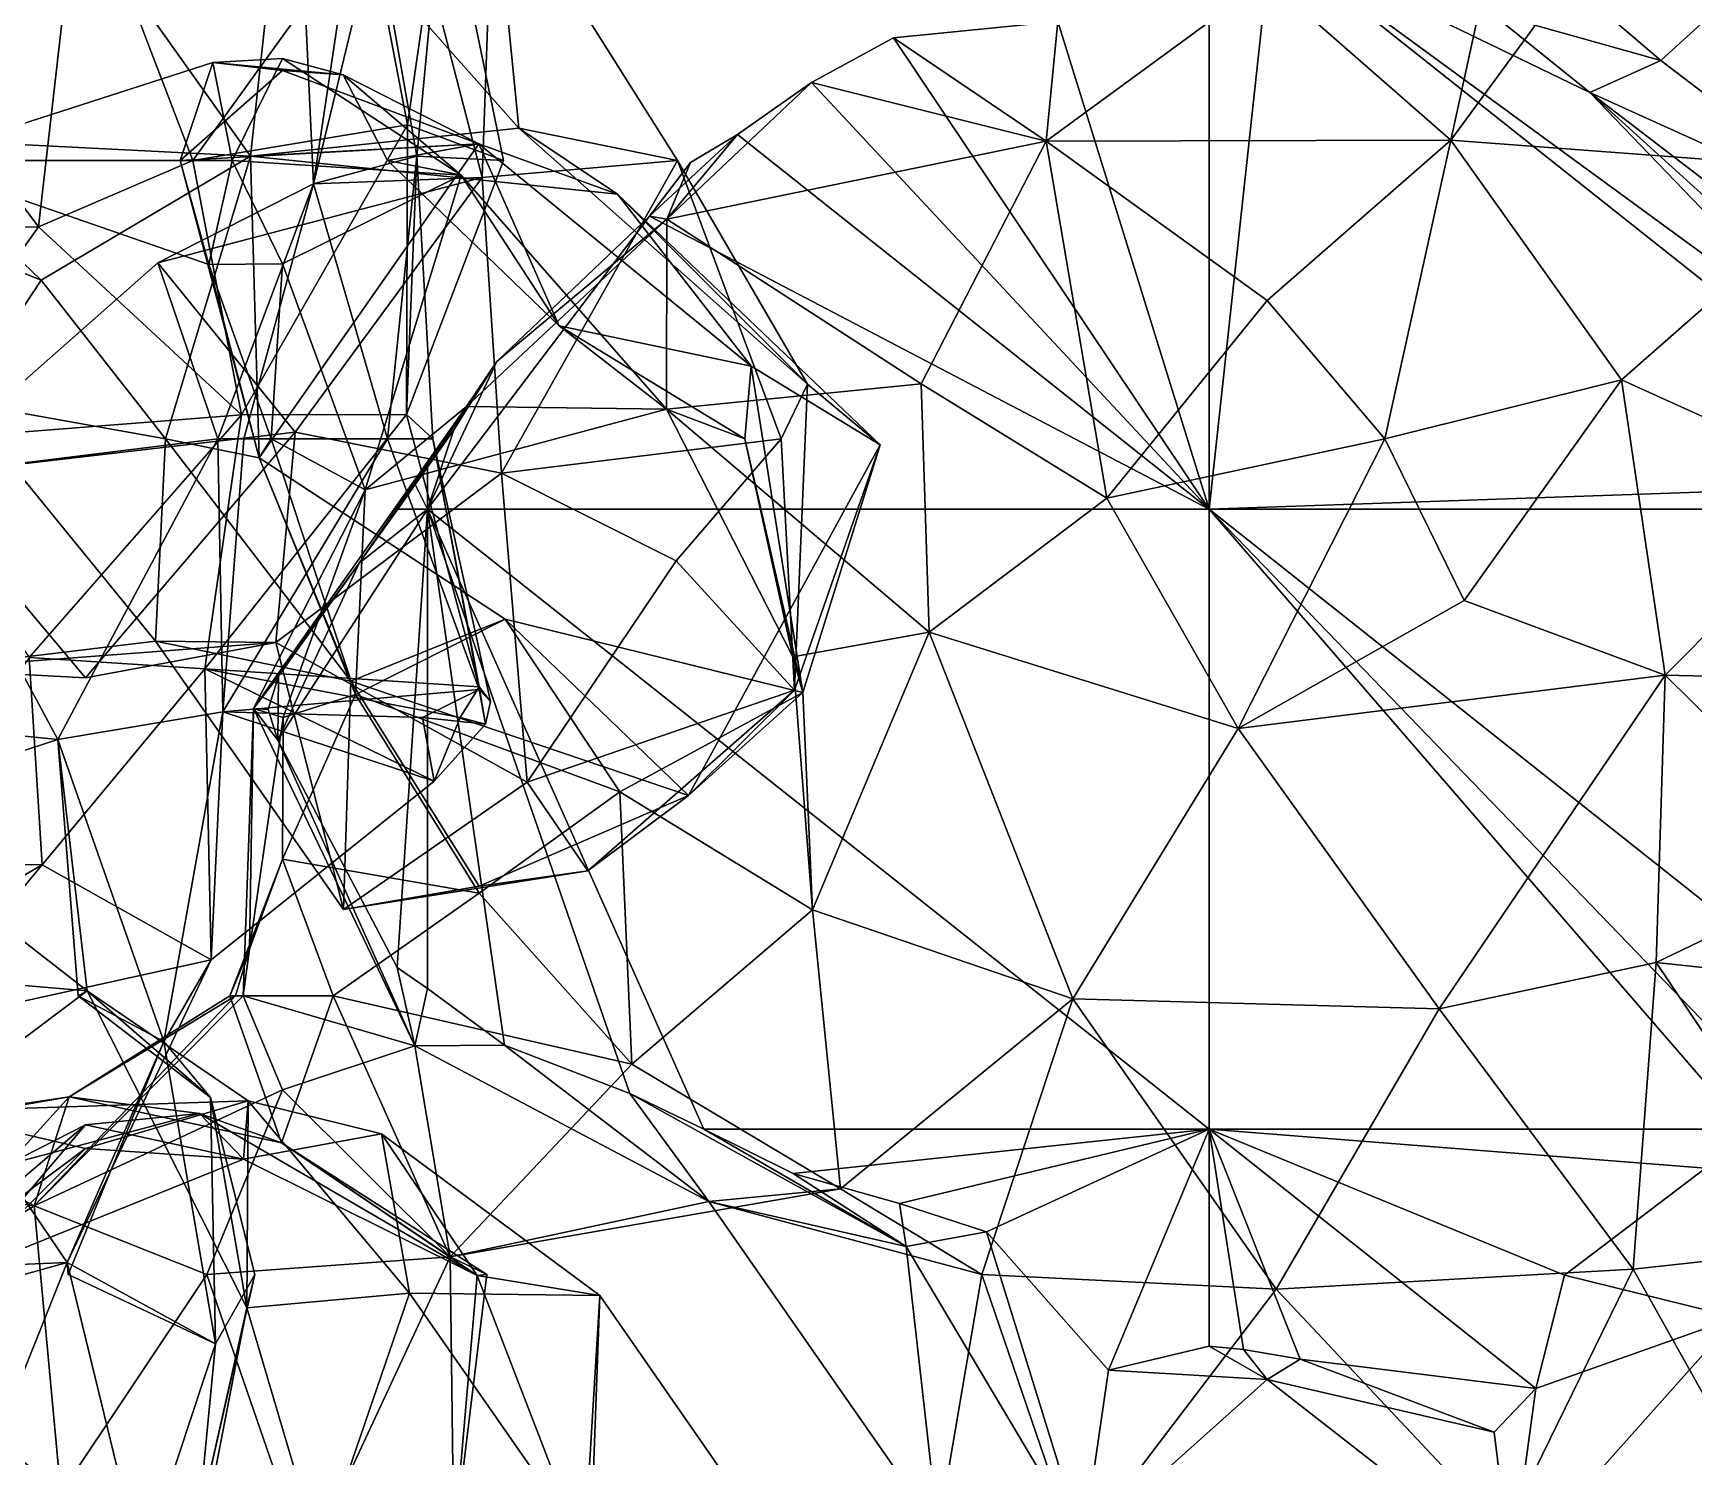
# Model space of a CAD drawing. Extents: x 290083 to 295691, y 4553739 to 4561622.
# Drawn here: x 291844.8 to 291951, y 4554209.1 to 4554300.2 of the extents above; entities that cross this region are included whole.
import ezdxf

# ---------------------------------------------------------------- set-up
doc = ezdxf.new("R2010")
doc.units = 0
doc.layers.add('Au_ppm_Pref_-_0_3', color=7, linetype='CONTINUOUS')

msp = doc.modelspace()

# ---------------------------------------------------------------- linework, layer by layer
at = {"layer": 'Au_ppm_Pref_-_0_3'}
for points in [[(291867.96, 4554312.29, 1858.04), (291861.81, 4554309.88, 1853.07), (291862.71, 4554290.57, 1853.19)], [(291861.81, 4554309.88, 1853.07), (291865.89, 4554311.83, 1847.95), (291862.71, 4554290.57, 1853.19)], [(291867.96, 4554312.29, 1858.04), (291862.71, 4554290.57, 1853.19), (291873.49, 4554290.97, 1858.62)], [(291865.89, 4554311.83, 1847.95), (291869.32, 4554292.33, 1846.88), (291862.71, 4554290.57, 1853.19)], [(291869.32, 4554292.33, 1846.88), (291865.89, 4554311.83, 1847.95), (291871.04, 4554310.6, 1841.24)], [(291873.49, 4554290.97, 1858.62), (291874.19, 4554310.76, 1864.78), (291867.96, 4554312.29, 1858.04)], [(291835.51, 4554300.64, 1832.17), (291845.11, 4554287.81, 1832.42), (291847.75, 4554310.93, 1830.12)], [(291845.11, 4554287.81, 1832.42), (291854.98, 4554292.07, 1832.01), (291847.75, 4554310.93, 1830.12)], [(291847.49, 4554308.06, 1876.17), (291860.71, 4554311.19, 1871.86), (291858.68, 4554292.34, 1877.88)], [(291847.75, 4554310.93, 1830.12), (291854.98, 4554292.07, 1832.01), (291866.17, 4554307.58, 1833.65)], [(291860.71, 4554311.19, 1871.86), (291875.85, 4554294.14, 1871.27), (291858.68, 4554292.34, 1877.88)], [(291860.71, 4554311.19, 1871.86), (291874.19, 4554310.76, 1864.78), (291875.85, 4554294.14, 1871.27)], [(291868.72, 4554294.35, 1835.67), (291871.04, 4554310.6, 1841.24), (291866.17, 4554307.58, 1833.65)], [(291868.72, 4554294.35, 1835.67), (291874.86, 4554292.07, 1841.19), (291871.04, 4554310.6, 1841.24)], [(291869.32, 4554292.33, 1846.88), (291871.04, 4554310.6, 1841.24), (291874.86, 4554292.07, 1841.19)], [(291873.49, 4554290.97, 1858.62), (291886, 4554292.07, 1864.93), (291874.19, 4554310.76, 1864.78)], [(291875.85, 4554294.14, 1871.27), (291874.19, 4554310.76, 1864.78), (291886, 4554292.07, 1864.93)], [(291961.62, 4554291.41, 1898.22), (291948.34, 4554310.92, 1900.37), (291935.46, 4554293.36, 1899.51)], [(291935.46, 4554293.36, 1899.51), (291948.34, 4554310.92, 1900.37), (291938.51, 4554307.35, 1906.31)], [(291962.36, 4554310.72, 1906.93), (291948.91, 4554298.47, 1908.66), (291938.51, 4554307.35, 1906.31)], [(291972.53, 4554308.27, 1900.98), (291948.34, 4554310.92, 1900.37), (291961.62, 4554291.41, 1898.22)], [(291948.91, 4554298.47, 1908.66), (291962.36, 4554310.72, 1906.93), (291962.22, 4554288.32, 1911.29)], [(291831.55, 4554309.38, 1882.12), (291847.49, 4554308.06, 1876.17), (291835.83, 4554293.48, 1876.41)], [(291847.49, 4554308.06, 1876.17), (291858.68, 4554292.34, 1877.88), (291835.83, 4554293.48, 1876.41)], [(291866.17, 4554307.58, 1833.65), (291854.98, 4554292.07, 1832.01), (291868.72, 4554294.35, 1835.67)], [(291923.71, 4554303.66, 1902.66), (291935.46, 4554293.36, 1899.51), (291938.51, 4554307.35, 1906.31)], [(291948.91, 4554298.47, 1908.66), (291938.02, 4554301.51, 1909.04), (291938.51, 4554307.35, 1906.31)], [(291923.97, 4554306.29, 1906.55), (291920, 4554269.76, 1907.3), (291920, 4554305.53, 1905.9)], [(291923.97, 4554306.29, 1906.55), (291967.92, 4554271.41, 1915.41), (291920, 4554269.76, 1907.3)], [(291938.02, 4554301.51, 1909.04), (291944.37, 4554296.42, 1910.32), (291923.97, 4554306.29, 1906.55)], [(291944.37, 4554296.42, 1910.32), (291960.71, 4554279.41, 1913.83), (291923.97, 4554306.29, 1906.55)], [(291960.71, 4554279.41, 1913.83), (291967.92, 4554271.41, 1915.41), (291923.97, 4554306.29, 1906.55)], [(291920, 4554305.53, 1905.9), (291920, 4554269.76, 1907.3), (291910.33, 4554300.96, 1904.71)], [(291909.57, 4554293.3, 1900.66), (291923.71, 4554303.66, 1902.66), (291910.33, 4554300.96, 1904.71)], [(291935.46, 4554293.36, 1899.51), (291923.71, 4554303.66, 1902.66), (291909.57, 4554293.3, 1900.66)], [(291910.33, 4554300.96, 1904.71), (291920, 4554269.76, 1907.3), (291899.81, 4554299.91, 1903.27)], [(291899.81, 4554299.91, 1903.27), (291909.57, 4554293.3, 1900.66), (291910.33, 4554300.96, 1904.71)], [(291948.91, 4554298.47, 1908.66), (291944.37, 4554296.42, 1910.32), (291938.02, 4554301.51, 1909.04)], [(291845.11, 4554287.81, 1832.42), (291835.51, 4554300.64, 1832.17), (291825.52, 4554287.62, 1832.54)], [(291899.81, 4554299.91, 1903.27), (291920, 4554269.76, 1907.3), (291894.56, 4554297.06, 1902.64)], [(291894.56, 4554297.06, 1902.64), (291909.57, 4554293.3, 1900.66), (291899.81, 4554299.91, 1903.27)], [(291836.79, 4554292.07, 1888.71), (291856.27, 4554298.34, 1888.71), (291857.5, 4554292.07, 1890.22)], [(291856.27, 4554298.34, 1888.71), (291836.79, 4554292.07, 1888.71), (291854.17, 4554292.07, 1885.62)], [(291856.27, 4554298.34, 1888.71), (291854.17, 4554292.07, 1885.62), (291860.71, 4554297.83, 1886.78)], [(291854.17, 4554292.07, 1885.62), (291873.28, 4554293.12, 1882.61), (291860.71, 4554297.83, 1886.78)], [(291856.27, 4554298.34, 1888.71), (291860.71, 4554298.58, 1890.88), (291857.5, 4554292.07, 1890.22)], [(291856.27, 4554298.34, 1888.71), (291864.59, 4554297.55, 1888.71), (291860.71, 4554298.58, 1890.88)], [(291864.59, 4554297.55, 1888.71), (291856.27, 4554298.34, 1888.71), (291860.71, 4554297.83, 1886.78)], [(291872.16, 4554291.12, 1893.79), (291857.5, 4554292.07, 1890.22), (291860.71, 4554298.58, 1890.88)], [(291872.16, 4554291.12, 1893.79), (291860.71, 4554298.58, 1890.88), (291864.59, 4554297.55, 1888.71)], [(291860.71, 4554297.83, 1886.78), (291873.28, 4554293.12, 1882.61), (291864.59, 4554297.55, 1888.71)], [(291948.91, 4554298.47, 1908.66), (291962.22, 4554288.32, 1911.29), (291944.37, 4554296.42, 1910.32)], [(291872.16, 4554291.12, 1893.79), (291864.59, 4554297.55, 1888.71), (291867.43, 4554292.07, 1888.71)], [(291864.59, 4554297.55, 1888.71), (291873.28, 4554293.12, 1882.61), (291867.43, 4554292.07, 1888.71)], [(291885.3, 4554288.31, 1900.34), (291894.56, 4554297.06, 1902.64), (291889.82, 4554293.72, 1902.1)], [(291894.56, 4554297.06, 1902.64), (291885.3, 4554288.31, 1900.34), (291909.57, 4554293.3, 1900.66)], [(291894.56, 4554297.06, 1902.64), (291920, 4554269.76, 1907.3), (291889.82, 4554293.72, 1902.1)], [(291944.37, 4554296.42, 1910.32), (291956.5, 4554285.41, 1912.84), (291960.71, 4554279.41, 1913.83)], [(291952.38, 4554290.26, 1911.93), (291956.5, 4554285.41, 1912.84), (291944.37, 4554296.42, 1910.32)], [(291952.38, 4554290.26, 1911.93), (291944.37, 4554296.42, 1910.32), (291962.22, 4554288.32, 1911.29)], [(291845.28, 4554284.41, 1872.11), (291823.7, 4554293.1, 1870.97), (291835.83, 4554293.48, 1876.41)], [(291858.68, 4554292.34, 1877.88), (291845.28, 4554284.41, 1872.11), (291835.83, 4554293.48, 1876.41)], [(291858.1, 4554275.79, 1835.66), (291868.72, 4554294.35, 1835.67), (291854.98, 4554292.07, 1832.01)], [(291858.1, 4554275.79, 1835.66), (291868.65, 4554275.81, 1842.07), (291868.72, 4554294.35, 1835.67)], [(291858.68, 4554292.34, 1877.88), (291875.85, 4554294.14, 1871.27), (291882.15, 4554289.9, 1876.29)], [(291868.72, 4554294.35, 1835.67), (291868.65, 4554275.81, 1842.07), (291874.86, 4554292.07, 1841.19)], [(291882.15, 4554289.9, 1876.29), (291875.85, 4554294.14, 1871.27), (291894.3, 4554277.75, 1870.89)], [(291875.85, 4554294.14, 1871.27), (291886, 4554292.07, 1864.93), (291894.3, 4554277.75, 1870.89)], [(291889.82, 4554293.72, 1902.1), (291884.2, 4554288.5, 1901.96), (291886.83, 4554291.94, 1901.94)], [(291920, 4554269.76, 1907.3), (291884.2, 4554288.5, 1901.96), (291889.82, 4554293.72, 1902.1)], [(291885.3, 4554288.31, 1900.34), (291889.82, 4554293.72, 1902.1), (291886.83, 4554291.94, 1901.94)], [(291823.7, 4554293.1, 1870.97), (291845.28, 4554284.41, 1872.11), (291840.11, 4554276.6, 1869.3)], [(291873.28, 4554293.12, 1882.61), (291854.17, 4554292.07, 1885.62), (291859.23, 4554273.03, 1882.81)], [(291873.28, 4554293.12, 1882.61), (291859.23, 4554273.03, 1882.81), (291858.68, 4554292.34, 1877.88)], [(291882.15, 4554289.9, 1876.29), (291873.28, 4554293.12, 1882.61), (291858.68, 4554292.34, 1877.88)], [(291873.28, 4554293.12, 1882.61), (291878.43, 4554281.48, 1888.71), (291867.43, 4554292.07, 1888.71)], [(291873.28, 4554293.12, 1882.61), (291890.71, 4554278.91, 1883.64), (291878.43, 4554281.48, 1888.71)], [(291890.71, 4554278.91, 1883.64), (291873.28, 4554293.12, 1882.61), (291882.15, 4554289.9, 1876.29)], [(291901.59, 4554277.77, 1897.96), (291909.57, 4554293.3, 1900.66), (291885.3, 4554288.31, 1900.34)], [(291913.46, 4554270.46, 1897.02), (291909.57, 4554293.3, 1900.66), (291901.59, 4554277.77, 1897.96)], [(291935.46, 4554293.36, 1899.51), (291909.57, 4554293.3, 1900.66), (291923.71, 4554283.1, 1897.63)], [(291913.46, 4554270.46, 1897.02), (291923.71, 4554283.1, 1897.63), (291909.57, 4554293.3, 1900.66)], [(291931.25, 4554274.25, 1897.03), (291935.46, 4554293.36, 1899.51), (291923.71, 4554283.1, 1897.63)], [(291946.38, 4554278.02, 1898.13), (291935.46, 4554293.36, 1899.51), (291931.25, 4554274.25, 1897.03)], [(291961.62, 4554291.41, 1898.22), (291935.46, 4554293.36, 1899.51), (291946.38, 4554278.02, 1898.13)], [(291856.01, 4554285.41, 1888.71), (291836.79, 4554292.07, 1888.71), (291857.5, 4554292.07, 1890.22)], [(291836.79, 4554292.07, 1888.71), (291856.01, 4554285.41, 1888.71), (291854.17, 4554292.07, 1885.62)], [(291858.1, 4554275.79, 1835.66), (291854.98, 4554292.07, 1832.01), (291845.11, 4554287.81, 1832.42)], [(291845.28, 4554284.41, 1872.11), (291858.68, 4554292.34, 1877.88), (291853.23, 4554274.25, 1875.7)], [(291859.23, 4554273.03, 1882.81), (291853.23, 4554274.25, 1875.7), (291858.68, 4554292.34, 1877.88)], [(291854.17, 4554292.07, 1885.62), (291856.01, 4554285.41, 1888.71), (291859.23, 4554273.03, 1882.81)], [(291860.71, 4554285.46, 1890.91), (291856.01, 4554285.41, 1888.71), (291857.5, 4554292.07, 1890.22)], [(291872.16, 4554291.12, 1893.79), (291860.71, 4554285.46, 1890.91), (291857.5, 4554292.07, 1890.22)], [(291867.43, 4554274.25, 1850.3), (291862.71, 4554290.57, 1853.19), (291869.32, 4554292.33, 1846.88)], [(291867.43, 4554274.25, 1850.3), (291869.32, 4554292.33, 1846.88), (291870.34, 4554274.25, 1847.13)], [(291872.16, 4554291.12, 1893.79), (291867.43, 4554292.07, 1888.71), (291878.43, 4554281.48, 1888.71)], [(291869.32, 4554292.33, 1846.88), (291868.65, 4554275.81, 1842.07), (291870.34, 4554274.25, 1847.13)], [(291869.32, 4554292.33, 1846.88), (291874.86, 4554292.07, 1841.19), (291868.65, 4554275.81, 1842.07)], [(291873.49, 4554290.97, 1858.62), (291874.73, 4554272.05, 1864.51), (291886, 4554292.07, 1864.93)], [(291892.62, 4554274.25, 1867.73), (291886, 4554292.07, 1864.93), (291874.73, 4554272.05, 1864.51)], [(291884.2, 4554288.5, 1901.96), (291885.3, 4554288.31, 1900.34), (291886.83, 4554291.94, 1901.94)], [(291892.62, 4554274.25, 1867.73), (291894.3, 4554277.75, 1870.89), (291886, 4554292.07, 1864.93)], [(291961.27, 4554271.28, 1897.33), (291961.62, 4554291.41, 1898.22), (291946.38, 4554278.02, 1898.13)], [(291873.49, 4554290.97, 1858.62), (291852.75, 4554285.51, 1859.01), (291861.54, 4554274.67, 1860.13)], [(291873.49, 4554290.97, 1858.62), (291862.71, 4554290.57, 1853.19), (291852.75, 4554285.51, 1859.01)], [(291862.71, 4554290.57, 1853.19), (291856.58, 4554274.25, 1857.06), (291852.75, 4554285.51, 1859.01)], [(291856.58, 4554274.25, 1857.06), (291862.71, 4554290.57, 1853.19), (291858.24, 4554274.25, 1853.07)], [(291862.71, 4554290.57, 1853.19), (291867.43, 4554274.25, 1850.3), (291858.24, 4554274.25, 1853.07)], [(291872.16, 4554291.12, 1893.79), (291866, 4554270.99, 1893.24), (291860.71, 4554285.46, 1890.91)], [(291874.73, 4554272.05, 1864.51), (291873.49, 4554290.97, 1858.62), (291861.54, 4554274.67, 1860.13)], [(291872.16, 4554291.12, 1893.79), (291885.28, 4554276.16, 1894.45), (291866, 4554270.99, 1893.24)], [(291872.16, 4554291.12, 1893.79), (291878.43, 4554281.48, 1888.71), (291885.28, 4554276.16, 1894.45)], [(291890.71, 4554278.91, 1883.64), (291882.15, 4554289.9, 1876.29), (291898.96, 4554273.88, 1876.78)], [(291882.15, 4554289.9, 1876.29), (291894.3, 4554277.75, 1870.89), (291898.96, 4554273.88, 1876.78)], [(291884.2, 4554288.5, 1901.96), (291870, 4554269.76, 1902.08), (291874.44, 4554279.21, 1901.74)], [(291920, 4554269.76, 1907.3), (291870, 4554269.76, 1902.08), (291884.2, 4554288.5, 1901.96)], [(291874.44, 4554279.21, 1901.74), (291872.49, 4554276.33, 1900.33), (291885.3, 4554288.31, 1900.34)], [(291872.49, 4554276.33, 1900.33), (291885.28, 4554276.16, 1894.45), (291885.3, 4554288.31, 1900.34)], [(291874.44, 4554279.21, 1901.74), (291885.3, 4554288.31, 1900.34), (291884.2, 4554288.5, 1901.96)], [(291885.3, 4554288.31, 1900.34), (291885.28, 4554276.16, 1894.45), (291901.59, 4554277.77, 1897.96)], [(291835.26, 4554274, 1832.83), (291845.11, 4554287.81, 1832.42), (291825.52, 4554287.62, 1832.54)], [(291845.11, 4554287.81, 1832.42), (291835.26, 4554274, 1832.83), (291858.1, 4554275.79, 1835.66)], [(291837.27, 4554271.87, 1859.52), (291861.54, 4554274.67, 1860.13), (291852.75, 4554285.51, 1859.01)], [(291837.27, 4554271.87, 1859.52), (291852.75, 4554285.51, 1859.01), (291856.58, 4554274.25, 1857.06)], [(291860.71, 4554285.46, 1890.91), (291859.99, 4554274.25, 1888.71), (291856.01, 4554285.41, 1888.71)], [(291859.99, 4554274.25, 1888.71), (291859.23, 4554273.03, 1882.81), (291856.01, 4554285.41, 1888.71)], [(291860.71, 4554285.46, 1890.91), (291866, 4554270.99, 1893.24), (291859.99, 4554274.25, 1888.71)], [(291840.11, 4554276.6, 1869.3), (291845.28, 4554284.41, 1872.11), (291853.23, 4554274.25, 1875.7)], [(291913.46, 4554270.46, 1897.02), (291931.25, 4554274.25, 1897.03), (291923.71, 4554283.1, 1897.63)], [(291890.29, 4554274.25, 1887.49), (291885.28, 4554276.16, 1894.45), (291878.43, 4554281.48, 1888.71)], [(291890.29, 4554274.25, 1887.49), (291878.43, 4554281.48, 1888.71), (291890.71, 4554278.91, 1883.64)], [(291874.44, 4554279.21, 1901.74), (291870, 4554269.76, 1902.08), (291871.68, 4554274.82, 1901.83)], [(291871.68, 4554274.82, 1901.83), (291872.49, 4554276.33, 1900.33), (291874.44, 4554279.21, 1901.74)], [(291890.29, 4554274.25, 1887.49), (291890.71, 4554278.91, 1883.64), (291894.01, 4554258.03, 1882.79)], [(291894.01, 4554258.03, 1882.79), (291890.71, 4554278.91, 1883.64), (291898.96, 4554273.88, 1876.78)], [(291902.1, 4554261.88, 1892.88), (291901.59, 4554277.77, 1897.96), (291885.28, 4554276.16, 1894.45)], [(291893.48, 4554258.18, 1871.66), (291894.3, 4554277.75, 1870.89), (291892.62, 4554274.25, 1867.73)], [(291894.3, 4554277.75, 1870.89), (291893.48, 4554258.18, 1871.66), (291898.96, 4554273.88, 1876.78)], [(291902.1, 4554261.88, 1892.88), (291913.46, 4554270.46, 1897.02), (291901.59, 4554277.77, 1897.96)], [(291946.38, 4554278.02, 1898.13), (291931.25, 4554274.25, 1897.03), (291936.31, 4554263.9, 1898.09)], [(291949.17, 4554259.13, 1897.39), (291946.38, 4554278.02, 1898.13), (291936.31, 4554263.9, 1898.09)], [(291961.27, 4554271.28, 1897.33), (291946.38, 4554278.02, 1898.13), (291949.17, 4554259.13, 1897.39)], [(291840.11, 4554276.6, 1869.3), (291852.6, 4554261.31, 1870.01), (291837.7, 4554259.52, 1864.95)], [(291853.23, 4554274.25, 1875.7), (291852.6, 4554261.31, 1870.01), (291840.11, 4554276.6, 1869.3)], [(291844.52, 4554260.26, 1836.53), (291858.1, 4554275.79, 1835.66), (291835.26, 4554274, 1832.83)], [(291844.52, 4554260.26, 1836.53), (291855.74, 4554259.53, 1842.62), (291858.1, 4554275.79, 1835.66)], [(291858.1, 4554275.79, 1835.66), (291855.74, 4554259.53, 1842.62), (291868.65, 4554275.81, 1842.07)], [(291855.74, 4554259.53, 1842.62), (291873.31, 4554258.38, 1846.48), (291868.65, 4554275.81, 1842.07)], [(291858.86, 4554257.01, 1900.94), (291872.49, 4554276.33, 1900.33), (291865.62, 4554266.29, 1901.87)], [(291858.86, 4554257.01, 1900.94), (291866, 4554270.99, 1893.24), (291872.49, 4554276.33, 1900.33)], [(291865.62, 4554266.29, 1901.87), (291872.49, 4554276.33, 1900.33), (291868.09, 4554269.76, 1901.83)], [(291885.28, 4554276.16, 1894.45), (291872.49, 4554276.33, 1900.33), (291866, 4554270.99, 1893.24)], [(291868.09, 4554269.76, 1901.83), (291872.49, 4554276.33, 1900.33), (291869.21, 4554271.34, 1901.82)], [(291873.31, 4554258.38, 1846.48), (291870.34, 4554274.25, 1847.13), (291868.65, 4554275.81, 1842.07)], [(291869.21, 4554271.34, 1901.82), (291872.49, 4554276.33, 1900.33), (291870, 4554272.45, 1901.85)], [(291870, 4554272.45, 1901.85), (291872.49, 4554276.33, 1900.33), (291871.68, 4554274.82, 1901.83)], [(291885.28, 4554276.16, 1894.45), (291893.37, 4554260.31, 1888.71), (291902.1, 4554261.88, 1892.88)], [(291885.28, 4554276.16, 1894.45), (291890.29, 4554274.25, 1887.49), (291893.37, 4554260.31, 1888.71)], [(291861.54, 4554274.67, 1860.13), (291837.27, 4554271.87, 1859.52), (291848.11, 4554258.97, 1859.86)], [(291861.54, 4554274.67, 1860.13), (291848.11, 4554258.97, 1859.86), (291860.3, 4554261.23, 1866.35)], [(291861.54, 4554274.67, 1860.13), (291860.3, 4554261.23, 1866.35), (291874.73, 4554272.05, 1864.51)], [(291871.68, 4554274.82, 1901.83), (291870, 4554269.76, 1902.08), (291870, 4554272.45, 1901.85)], [(291846.34, 4554255.01, 1857.41), (291837.27, 4554271.87, 1859.52), (291856.58, 4554274.25, 1857.06)], [(291856.58, 4554274.25, 1857.06), (291856.91, 4554256.78, 1852.6), (291846.34, 4554255.01, 1857.41)], [(291853.23, 4554274.25, 1875.7), (291865.09, 4554258.74, 1875.88), (291852.6, 4554261.31, 1870.01)], [(291853.23, 4554274.25, 1875.7), (291859.23, 4554273.03, 1882.81), (291865.09, 4554258.74, 1875.88)], [(291856.58, 4554274.25, 1857.06), (291858.24, 4554274.25, 1853.07), (291856.91, 4554256.78, 1852.6)], [(291858.24, 4554274.25, 1853.07), (291867.43, 4554274.25, 1850.3), (291856.91, 4554256.78, 1852.6)], [(291873.31, 4554258.22, 1847.73), (291856.91, 4554256.78, 1852.6), (291867.43, 4554274.25, 1850.3)], [(291865.39, 4554257.9, 1889.05), (291859.23, 4554273.03, 1882.81), (291859.99, 4554274.25, 1888.71)], [(291865.39, 4554257.9, 1889.05), (291859.99, 4554274.25, 1888.71), (291866, 4554270.99, 1893.24)], [(291873.31, 4554258.22, 1847.73), (291867.43, 4554274.25, 1850.3), (291870.34, 4554274.25, 1847.13)], [(291873.31, 4554258.22, 1847.73), (291870.34, 4554274.25, 1847.13), (291874.03, 4554257.44, 1847.13)], [(291873.31, 4554258.38, 1846.48), (291874.03, 4554257.44, 1847.13), (291870.34, 4554274.25, 1847.13)], [(291885.91, 4554266.45, 1868.29), (291892.62, 4554274.25, 1867.73), (291874.73, 4554272.05, 1864.51)], [(291893.48, 4554258.18, 1871.66), (291892.62, 4554274.25, 1867.73), (291885.91, 4554266.45, 1868.29)], [(291894.01, 4554258.03, 1882.79), (291898.96, 4554273.88, 1876.78), (291886.7, 4554251.43, 1877.31)], [(291893.48, 4554258.18, 1871.66), (291886.7, 4554251.43, 1877.31), (291898.96, 4554273.88, 1876.78)], [(291893.37, 4554260.31, 1888.71), (291890.29, 4554274.25, 1887.49), (291894.01, 4554258.03, 1882.79)], [(291913.46, 4554270.46, 1897.02), (291921.87, 4554255.72, 1896.33), (291931.25, 4554274.25, 1897.03)], [(291936.31, 4554263.9, 1898.09), (291931.25, 4554274.25, 1897.03), (291921.87, 4554255.72, 1896.33)], [(291865.39, 4554257.9, 1889.05), (291874.96, 4554262.71, 1883.15), (291859.23, 4554273.03, 1882.81)], [(291865.09, 4554258.74, 1875.88), (291859.23, 4554273.03, 1882.81), (291874.96, 4554262.71, 1883.15)], [(291870, 4554269.76, 1902.08), (291869.21, 4554271.34, 1901.82), (291870, 4554272.45, 1901.85)], [(291837.27, 4554271.87, 1859.52), (291846.34, 4554255.01, 1857.41), (291823.4, 4554257.33, 1859.54)], [(291848.11, 4554258.97, 1859.86), (291837.27, 4554271.87, 1859.52), (291837.7, 4554259.52, 1864.95)], [(291860.3, 4554261.23, 1866.35), (291876.37, 4554252.28, 1868.06), (291874.73, 4554272.05, 1864.51)], [(291868.09, 4554269.76, 1901.83), (291869.21, 4554271.34, 1901.82), (291870, 4554269.76, 1902.08)], [(291876.37, 4554252.28, 1868.06), (291885.91, 4554266.45, 1868.29), (291874.73, 4554272.05, 1864.51)], [(291920, 4554269.76, 1907.3), (291967.92, 4554271.41, 1915.41), (291968.41, 4554269.76, 1915.56)], [(291974.18, 4554258.53, 1897.17), (291961.27, 4554271.28, 1897.33), (291949.17, 4554259.13, 1897.39)], [(291866, 4554270.99, 1893.24), (291858.86, 4554257.01, 1900.94), (291860.77, 4554256.43, 1894.64)], [(291865.39, 4554257.9, 1889.05), (291866, 4554270.99, 1893.24), (291860.77, 4554256.43, 1894.64)], [(291913.46, 4554270.46, 1897.02), (291902.1, 4554261.88, 1892.88), (291921.87, 4554255.72, 1896.33)], [(291870, 4554269.76, 1902.08), (291868.05, 4554240.44, 1903.76), (291860.42, 4554254.97, 1902.07)], [(291865.62, 4554266.29, 1901.87), (291870, 4554269.76, 1902.08), (291860.42, 4554254.97, 1902.07)], [(291870, 4554269.76, 1902.08), (291865.62, 4554266.29, 1901.87), (291868.09, 4554269.76, 1901.83)], [(291870, 4554269.76, 1902.08), (291870, 4554239.08, 1904.04), (291868.05, 4554240.44, 1903.76)], [(291870, 4554239.08, 1904.04), (291870, 4554269.76, 1902.08), (291874.93, 4554235.46, 1904.67)], [(291874.93, 4554235.46, 1904.67), (291870, 4554269.76, 1902.08), (291882.95, 4554232.37, 1905.51)], [(291882.95, 4554232.37, 1905.51), (291870, 4554269.76, 1902.08), (291887.68, 4554230.08, 1906.03)], [(291887.68, 4554230.08, 1906.03), (291870, 4554269.76, 1902.08), (291920, 4554230.08, 1908.63)], [(291870, 4554269.76, 1902.08), (291920, 4554269.76, 1907.3), (291920, 4554230.08, 1908.63)], [(291920, 4554269.76, 1907.3), (291956.68, 4554231.73, 1911.61), (291954.32, 4554230.08, 1911.47)], [(291920, 4554269.76, 1907.3), (291964.08, 4554234.78, 1912.12), (291956.68, 4554231.73, 1911.61)], [(291920, 4554269.76, 1907.3), (291954.32, 4554230.08, 1911.47), (291920, 4554230.08, 1908.63)], [(291920, 4554269.76, 1907.3), (291968.41, 4554269.76, 1915.56), (291964.08, 4554234.78, 1912.12)], [(291860.47, 4554259.06, 1901.82), (291858.86, 4554257.01, 1900.94), (291865.62, 4554266.29, 1901.87)], [(291865.62, 4554266.29, 1901.87), (291860.42, 4554254.97, 1902.07), (291860.47, 4554259.06, 1901.82)], [(291885.91, 4554266.45, 1868.29), (291876.37, 4554252.28, 1868.06), (291893.48, 4554258.18, 1871.66)], [(291949.17, 4554259.13, 1897.39), (291936.31, 4554263.9, 1898.09), (291921.87, 4554255.72, 1896.33)], [(291874.96, 4554262.71, 1883.15), (291886.7, 4554251.43, 1877.31), (291865.09, 4554258.74, 1875.88)], [(291865.39, 4554257.9, 1889.05), (291882.3, 4554251.66, 1887.02), (291874.96, 4554262.71, 1883.15)], [(291874.96, 4554262.71, 1883.15), (291882.3, 4554251.66, 1887.02), (291894.01, 4554258.03, 1882.79)], [(291886.7, 4554251.43, 1877.31), (291874.96, 4554262.71, 1883.15), (291894.01, 4554258.03, 1882.79)], [(291894.63, 4554244.13, 1890.45), (291902.1, 4554261.88, 1892.88), (291893.37, 4554260.31, 1888.71)], [(291902.1, 4554261.88, 1892.88), (291894.63, 4554244.13, 1890.45), (291911.28, 4554238.43, 1894.61)], [(291921.87, 4554255.72, 1896.33), (291902.1, 4554261.88, 1892.88), (291911.28, 4554238.43, 1894.61)], [(291852.6, 4554261.31, 1870.01), (291860.3, 4554261.23, 1866.35), (291837.7, 4554259.52, 1864.95)], [(291837.7, 4554259.52, 1864.95), (291860.3, 4554261.23, 1866.35), (291848.11, 4554258.97, 1859.86)], [(291865.09, 4554258.74, 1875.88), (291864.63, 4554244.15, 1870.89), (291852.6, 4554261.31, 1870.01)], [(291852.6, 4554261.31, 1870.01), (291864.63, 4554244.15, 1870.89), (291860.3, 4554261.23, 1866.35)], [(291864.63, 4554244.15, 1870.89), (291876.37, 4554252.28, 1868.06), (291860.3, 4554261.23, 1866.35)], [(291844.52, 4554260.26, 1836.53), (291835.51, 4554247.02, 1838.06), (291845.34, 4554246.99, 1842.67)], [(291844.52, 4554260.26, 1836.53), (291845.34, 4554246.99, 1842.67), (291855.74, 4554259.53, 1842.62)], [(291856.16, 4554240.93, 1848.5), (291855.74, 4554259.53, 1842.62), (291845.34, 4554246.99, 1842.67)], [(291870.43, 4554252.36, 1847.13), (291872.08, 4554256.43, 1846.55), (291855.74, 4554259.53, 1842.62)], [(291870.43, 4554252.36, 1847.13), (291855.74, 4554259.53, 1842.62), (291856.16, 4554240.93, 1848.5)], [(291855.74, 4554259.53, 1842.62), (291872.08, 4554256.43, 1846.55), (291873.31, 4554258.38, 1846.48)], [(291893.37, 4554260.31, 1888.71), (291894.01, 4554258.03, 1882.79), (291894.63, 4554244.13, 1890.45)], [(291858.86, 4554257.01, 1900.94), (291860.47, 4554259.06, 1901.82), (291859.8, 4554256.93, 1901.88)], [(291859.8, 4554256.93, 1901.88), (291860.47, 4554259.06, 1901.82), (291860.42, 4554254.97, 1902.07)], [(291865.09, 4554258.74, 1875.88), (291873.31, 4554245.64, 1874.48), (291864.63, 4554244.15, 1870.89)], [(291865.09, 4554258.74, 1875.88), (291886.7, 4554251.43, 1877.31), (291873.31, 4554245.64, 1874.48)], [(291949.17, 4554259.13, 1897.39), (291921.87, 4554255.72, 1896.33), (291934.72, 4554237.78, 1897.02)], [(291949.17, 4554259.13, 1897.39), (291934.72, 4554237.78, 1897.02), (291948.61, 4554240.76, 1898.18)], [(291961.5, 4554246.96, 1897.43), (291949.17, 4554259.13, 1897.39), (291948.61, 4554240.76, 1898.18)], [(291974.18, 4554258.53, 1897.17), (291949.17, 4554259.13, 1897.39), (291961.5, 4554246.96, 1897.43)], [(291873.31, 4554258.22, 1847.73), (291869.67, 4554256.43, 1848.84), (291856.91, 4554256.78, 1852.6)], [(291860.71, 4554247.37, 1891.73), (291873.31, 4554245.19, 1890.9), (291865.39, 4554257.9, 1889.05)], [(291860.71, 4554247.37, 1891.73), (291865.39, 4554257.9, 1889.05), (291860.77, 4554256.43, 1894.64)], [(291865.39, 4554257.9, 1889.05), (291873.31, 4554245.19, 1890.9), (291882.3, 4554251.66, 1887.02)], [(291873.31, 4554258.22, 1847.73), (291873.71, 4554256, 1847.17), (291869.67, 4554256.43, 1848.84)], [(291873.71, 4554256, 1847.17), (291873.31, 4554258.38, 1846.48), (291872.08, 4554256.43, 1846.55)], [(291873.71, 4554256, 1847.17), (291874.03, 4554257.44, 1847.13), (291873.31, 4554258.38, 1846.48)], [(291873.31, 4554258.22, 1847.73), (291874.03, 4554257.44, 1847.13), (291873.71, 4554256, 1847.17)], [(291880.26, 4554246.61, 1870.89), (291893.48, 4554258.18, 1871.66), (291876.37, 4554252.28, 1868.06)], [(291880.26, 4554246.61, 1870.89), (291886.7, 4554251.43, 1877.31), (291893.48, 4554258.18, 1871.66)], [(291894.63, 4554244.13, 1890.45), (291894.01, 4554258.03, 1882.79), (291882.3, 4554251.66, 1887.02)], [(291833.11, 4554250.7, 1864.17), (291823.4, 4554257.33, 1859.54), (291846.34, 4554255.01, 1857.41)], [(291846.34, 4554255.01, 1857.41), (291856.91, 4554256.78, 1852.6), (291853.13, 4554235.7, 1853.6)], [(291853.13, 4554235.7, 1853.6), (291856.91, 4554256.78, 1852.6), (291856.16, 4554240.93, 1848.5)], [(291870.43, 4554252.36, 1847.13), (291856.16, 4554240.93, 1848.5), (291856.91, 4554256.78, 1852.6)], [(291870.43, 4554252.36, 1847.13), (291856.91, 4554256.78, 1852.6), (291869.67, 4554256.43, 1848.84)], [(291858.6, 4554241.6, 1894.64), (291858.86, 4554257.01, 1900.94), (291858.2, 4554238.61, 1895.83)], [(291858.86, 4554257.01, 1900.94), (291869.18, 4554235.42, 1901.62), (291858.2, 4554238.61, 1895.83)], [(291858.86, 4554257.01, 1900.94), (291858.6, 4554241.6, 1894.64), (291860.77, 4554256.43, 1894.64)], [(291860.71, 4554247.37, 1891.73), (291860.77, 4554256.43, 1894.64), (291858.6, 4554241.6, 1894.64)], [(291860.42, 4554254.97, 1902.07), (291858.86, 4554257.01, 1900.94), (291859.8, 4554256.93, 1901.88)], [(291858.86, 4554257.01, 1900.94), (291860.42, 4554254.97, 1902.07), (291869.18, 4554235.42, 1901.62)], [(291870.43, 4554252.36, 1847.13), (291869.67, 4554256.43, 1848.84), (291873.71, 4554256, 1847.17)], [(291870.43, 4554252.36, 1847.13), (291873.71, 4554256, 1847.17), (291872.08, 4554256.43, 1846.55)], [(291921.87, 4554255.72, 1896.33), (291911.28, 4554238.43, 1894.61), (291934.72, 4554237.78, 1897.02)], [(291833.11, 4554250.7, 1864.17), (291846.34, 4554255.01, 1857.41), (291848.22, 4554238.94, 1864.91)], [(291846.34, 4554255.01, 1857.41), (291847.64, 4554238.61, 1859.01), (291848.22, 4554238.94, 1864.91)], [(291846.34, 4554255.01, 1857.41), (291853.13, 4554235.7, 1853.6), (291847.64, 4554238.61, 1859.01)], [(291860.42, 4554254.97, 1902.07), (291868.05, 4554240.44, 1903.76), (291869.18, 4554235.42, 1901.62)], [(291864.63, 4554244.15, 1870.89), (291880.26, 4554246.61, 1870.89), (291876.37, 4554252.28, 1868.06)], [(291873.31, 4554245.19, 1890.9), (291883.07, 4554234.25, 1891.85), (291882.3, 4554251.66, 1887.02)], [(291873.31, 4554245.64, 1874.48), (291886.7, 4554251.43, 1877.31), (291880.26, 4554246.61, 1870.89)], [(291894.63, 4554244.13, 1890.45), (291882.3, 4554251.66, 1887.02), (291883.07, 4554234.25, 1891.85)], [(291833.11, 4554250.7, 1864.17), (291848.22, 4554238.94, 1864.91), (291824.8, 4554240.91, 1866.6)], [(291845.34, 4554246.99, 1842.67), (291835.51, 4554247.02, 1838.06), (291826.52, 4554236.07, 1840.37)], [(291845.34, 4554246.99, 1842.67), (291826.52, 4554236.07, 1840.37), (291836.68, 4554236.64, 1846.77)], [(291856.16, 4554240.93, 1848.5), (291845.34, 4554246.99, 1842.67), (291836.68, 4554236.64, 1846.77)], [(291860.71, 4554247.37, 1891.73), (291858.6, 4554241.6, 1894.64), (291857.35, 4554238.61, 1893.06)], [(291860.71, 4554247.37, 1891.73), (291857.35, 4554238.61, 1893.06), (291863.96, 4554238.61, 1893.11)], [(291860.71, 4554247.37, 1891.73), (291863.96, 4554238.61, 1893.11), (291873.31, 4554245.19, 1890.9)], [(291961.5, 4554246.96, 1897.43), (291948.61, 4554240.76, 1898.18), (291974.71, 4554237.95, 1900.39)], [(291873.31, 4554245.64, 1874.48), (291880.26, 4554246.61, 1870.89), (291864.63, 4554244.15, 1870.89)], [(291873.31, 4554245.19, 1890.9), (291863.96, 4554238.61, 1893.11), (291883.07, 4554234.25, 1891.85)], [(291894.63, 4554244.13, 1890.45), (291883.07, 4554234.25, 1891.85), (291896.41, 4554226.28, 1895.48)], [(291894.63, 4554244.13, 1890.45), (291896.41, 4554226.28, 1895.48), (291911.28, 4554238.43, 1894.61)], [(291858.6, 4554241.6, 1894.64), (291857.72, 4554238.61, 1894.64), (291857.35, 4554238.61, 1893.06)], [(291858.6, 4554241.6, 1894.64), (291858.2, 4554238.61, 1895.83), (291857.72, 4554238.61, 1894.64)], [(291837.93, 4554231.22, 1869.56), (291824.8, 4554240.91, 1866.6), (291848.22, 4554238.94, 1864.91)], [(291846.94, 4554221.55, 1847.55), (291856.16, 4554240.93, 1848.5), (291836.68, 4554236.64, 1846.77)], [(291853.13, 4554235.7, 1853.6), (291856.16, 4554240.93, 1848.5), (291846.94, 4554221.55, 1847.55)], [(291869.18, 4554235.42, 1901.62), (291868.05, 4554240.44, 1903.76), (291870, 4554239.08, 1904.04)], [(291947.13, 4554221.14, 1897.28), (291948.61, 4554240.76, 1898.18), (291934.72, 4554237.78, 1897.02)], [(291948.61, 4554240.76, 1898.18), (291947.13, 4554221.14, 1897.28), (291960.81, 4554222.63, 1900.95)], [(291974.71, 4554237.95, 1900.39), (291948.61, 4554240.76, 1898.18), (291960.81, 4554222.63, 1900.95)], [(291858.52, 4554231.9, 1872.09), (291837.93, 4554231.22, 1869.56), (291848.22, 4554238.94, 1864.91)], [(291844.83, 4554225.18, 1896.47), (291858.2, 4554238.61, 1895.83), (291860.71, 4554232.6, 1896.65)], [(291858.2, 4554238.61, 1895.83), (291844.83, 4554225.18, 1896.47), (291857.72, 4554238.61, 1894.64)], [(291847.06, 4554232.15, 1888.89), (291857.72, 4554238.61, 1894.64), (291844.83, 4554225.18, 1896.47)], [(291847.06, 4554232.15, 1888.89), (291860.66, 4554229.21, 1887.83), (291857.35, 4554238.61, 1893.06)], [(291847.06, 4554232.15, 1888.89), (291857.35, 4554238.61, 1893.06), (291857.72, 4554238.61, 1894.64)], [(291856.12, 4554232.12, 1859.01), (291848.22, 4554238.94, 1864.91), (291847.64, 4554238.61, 1859.01)], [(291856.12, 4554232.12, 1859.01), (291847.64, 4554238.61, 1859.01), (291853.13, 4554235.7, 1853.6)], [(291858.44, 4554218.66, 1865.4), (291858.52, 4554231.9, 1872.09), (291848.22, 4554238.94, 1864.91)], [(291856.12, 4554232.12, 1859.01), (291858.44, 4554218.66, 1865.4), (291848.22, 4554238.94, 1864.91)], [(291863.96, 4554238.61, 1893.11), (291857.35, 4554238.61, 1893.06), (291860.66, 4554229.21, 1887.83)], [(291860.71, 4554232.6, 1896.65), (291858.2, 4554238.61, 1895.83), (291869.18, 4554235.42, 1901.62)], [(291863.96, 4554238.61, 1893.11), (291860.66, 4554229.21, 1887.83), (291871.44, 4554221.92, 1894.75)], [(291871.44, 4554221.92, 1894.75), (291883.07, 4554234.25, 1891.85), (291863.96, 4554238.61, 1893.11)], [(291869.18, 4554235.42, 1901.62), (291870, 4554239.08, 1904.04), (291874.93, 4554235.46, 1904.67)], [(291911.28, 4554238.43, 1894.61), (291896.41, 4554226.28, 1895.48), (291905.46, 4554220.79, 1897.92)], [(291924.29, 4554219.86, 1895.58), (291911.28, 4554238.43, 1894.61), (291905.46, 4554220.79, 1897.92)], [(291924.29, 4554219.86, 1895.58), (291934.72, 4554237.78, 1897.02), (291911.28, 4554238.43, 1894.61)], [(291924.29, 4554219.86, 1895.58), (291947.13, 4554221.14, 1897.28), (291934.72, 4554237.78, 1897.02)], [(291836.68, 4554236.64, 1846.77), (291828.58, 4554220.79, 1849.8), (291846.94, 4554221.55, 1847.55)], [(291847, 4554220.79, 1853.07), (291853.13, 4554235.7, 1853.6), (291846.94, 4554221.55, 1847.55)], [(291847, 4554220.79, 1853.07), (291856.44, 4554216.36, 1853.6), (291853.13, 4554235.7, 1853.6)], [(291856.44, 4554216.36, 1853.6), (291856.12, 4554232.12, 1859.01), (291853.13, 4554235.7, 1853.6)], [(291860.71, 4554232.6, 1896.65), (291869.18, 4554235.42, 1901.62), (291871.44, 4554221.92, 1894.75)], [(291888, 4554225.46, 1900.68), (291869.18, 4554235.42, 1901.62), (291874.93, 4554235.46, 1904.67)], [(291869.18, 4554235.42, 1901.62), (291888, 4554225.46, 1900.68), (291871.44, 4554221.92, 1894.75)], [(291888, 4554225.46, 1900.68), (291874.93, 4554235.46, 1904.67), (291882.95, 4554232.37, 1905.51)], [(291871.44, 4554221.92, 1894.75), (291896.41, 4554226.28, 1895.48), (291883.07, 4554234.25, 1891.85)], [(291847.06, 4554232.15, 1888.89), (291835.51, 4554230.15, 1891.82), (291829.35, 4554229.51, 1888.71)], [(291847.06, 4554232.15, 1888.89), (291829.35, 4554229.51, 1888.71), (291835.51, 4554230.35, 1885.52)], [(291847.06, 4554232.15, 1888.89), (291844.83, 4554225.18, 1896.47), (291835.51, 4554230.15, 1891.82)], [(291835.51, 4554230.35, 1885.52), (291843.14, 4554227.82, 1882.77), (291847.06, 4554232.15, 1888.89)], [(291837.93, 4554231.22, 1869.56), (291858.52, 4554231.9, 1872.09), (291848.11, 4554228.86, 1873.57)], [(291843.14, 4554227.82, 1882.77), (291855.4, 4554231.09, 1882.77), (291847.06, 4554232.15, 1888.89)], [(291844.83, 4554225.18, 1896.47), (291860.71, 4554232.6, 1896.65), (291855.88, 4554220.79, 1898.31)], [(291847.06, 4554232.15, 1888.89), (291855.4, 4554231.09, 1882.77), (291860.66, 4554229.21, 1887.83)], [(291858.23, 4554228.16, 1878.11), (291848.11, 4554228.86, 1873.57), (291858.52, 4554231.9, 1872.09)], [(291871.44, 4554221.92, 1894.75), (291855.88, 4554220.79, 1898.31), (291860.71, 4554232.6, 1896.65)], [(291856.44, 4554216.36, 1853.6), (291858.95, 4554220.79, 1859.01), (291856.12, 4554232.12, 1859.01)], [(291856.12, 4554232.12, 1859.01), (291858.95, 4554220.79, 1859.01), (291858.44, 4554218.66, 1865.4)], [(291867.06, 4554229.78, 1876.83), (291858.23, 4554228.16, 1878.11), (291858.52, 4554231.9, 1872.09)], [(291868.84, 4554219.6, 1872.06), (291858.52, 4554231.9, 1872.09), (291858.44, 4554218.66, 1865.4)], [(291867.06, 4554229.78, 1876.83), (291858.52, 4554231.9, 1872.09), (291868.84, 4554219.6, 1872.06)], [(291887.68, 4554230.08, 1906.03), (291900.61, 4554222.58, 1905.97), (291882.95, 4554232.37, 1905.51)], [(291888, 4554225.46, 1900.68), (291882.95, 4554232.37, 1905.51), (291900.61, 4554222.58, 1905.97)], [(291837.33, 4554220.79, 1875.97), (291837.93, 4554231.22, 1869.56), (291848.11, 4554228.86, 1873.57)], [(291855.4, 4554231.09, 1882.77), (291843.14, 4554227.82, 1882.77), (291848.11, 4554230.36, 1879.58)], [(291848.11, 4554230.36, 1879.58), (291858.23, 4554228.16, 1878.11), (291855.4, 4554231.09, 1882.77)], [(291855.4, 4554231.09, 1882.77), (291858.23, 4554228.16, 1878.11), (291873.17, 4554220.73, 1882.76)], [(291860.66, 4554229.21, 1887.83), (291855.4, 4554231.09, 1882.77), (291873.17, 4554220.73, 1882.76)], [(291844.83, 4554225.18, 1896.47), (291822.98, 4554228.49, 1894.57), (291835.51, 4554230.15, 1891.82)], [(291839.96, 4554220.79, 1876.83), (291848.11, 4554230.36, 1879.58), (291836.86, 4554220.79, 1877.46)], [(291836.86, 4554220.79, 1877.46), (291848.11, 4554230.36, 1879.58), (291843.14, 4554227.82, 1882.77)], [(291839.96, 4554220.79, 1876.83), (291858.23, 4554228.16, 1878.11), (291848.11, 4554230.36, 1879.58)], [(291867.06, 4554229.78, 1876.83), (291873.17, 4554220.73, 1882.76), (291858.23, 4554228.16, 1878.11)], [(291867.06, 4554229.78, 1876.83), (291881.02, 4554219.45, 1876.83), (291873.17, 4554220.73, 1882.76)], [(291881.02, 4554219.45, 1876.83), (291867.06, 4554229.78, 1876.83), (291868.84, 4554219.6, 1872.06)], [(291887.68, 4554230.08, 1906.03), (291920, 4554230.08, 1908.63), (291893.39, 4554227.26, 1906.6)], [(291893.39, 4554227.26, 1906.6), (291900.61, 4554222.58, 1905.97), (291887.68, 4554230.08, 1906.03)], [(291893.39, 4554227.26, 1906.6), (291920, 4554230.08, 1908.63), (291900.2, 4554225.34, 1907.22)], [(291900.2, 4554225.34, 1907.22), (291920, 4554230.08, 1908.63), (291905.75, 4554223.51, 1907.73)], [(291905.75, 4554223.51, 1907.73), (291920, 4554230.08, 1908.63), (291913.57, 4554214.66, 1908.69)], [(291913.57, 4554214.66, 1908.69), (291920, 4554230.08, 1908.63), (291920, 4554216.21, 1909.15)], [(291922.21, 4554216, 1909.15), (291920, 4554216.21, 1909.15), (291920, 4554230.08, 1908.63)], [(291925.82, 4554215.38, 1909.16), (291922.21, 4554216, 1909.15), (291920, 4554230.08, 1908.63)], [(291940.9, 4554213.49, 1909.18), (291925.82, 4554215.38, 1909.16), (291920, 4554230.08, 1908.63)], [(291942.74, 4554220.74, 1909.85), (291940.9, 4554213.49, 1909.18), (291920, 4554230.08, 1908.63)], [(291954.32, 4554230.08, 1911.47), (291951.76, 4554227.6, 1911.08), (291920, 4554230.08, 1908.63)], [(291920, 4554230.08, 1908.63), (291951.76, 4554227.6, 1911.08), (291942.74, 4554220.74, 1909.85)], [(291839.96, 4554220.79, 1876.83), (291837.33, 4554220.79, 1875.97), (291848.11, 4554228.86, 1873.57)], [(291839.96, 4554220.79, 1876.83), (291848.11, 4554228.86, 1873.57), (291858.23, 4554228.16, 1878.11)], [(291860.66, 4554229.21, 1887.83), (291873.8, 4554220.79, 1888.71), (291871.44, 4554221.92, 1894.75)], [(291860.66, 4554229.21, 1887.83), (291873.17, 4554220.73, 1882.76), (291873.8, 4554220.79, 1888.71)], [(291822.98, 4554228.49, 1894.57), (291844.83, 4554225.18, 1896.47), (291833.36, 4554217.9, 1898.6)], [(291951.76, 4554227.6, 1911.08), (291953.72, 4554218.03, 1907.39), (291942.74, 4554220.74, 1909.85)], [(291900.2, 4554225.34, 1907.22), (291900.61, 4554222.58, 1905.97), (291893.39, 4554227.26, 1906.6)], [(291896.41, 4554226.28, 1895.48), (291871.44, 4554221.92, 1894.75), (291888, 4554225.46, 1900.68)], [(291905.46, 4554220.79, 1897.92), (291896.41, 4554226.28, 1895.48), (291888, 4554225.46, 1900.68)], [(291833.36, 4554217.9, 1898.6), (291844.83, 4554225.18, 1896.47), (291846.53, 4554206.79, 1898.57)], [(291846.53, 4554206.79, 1898.57), (291844.83, 4554225.18, 1896.47), (291855.88, 4554220.79, 1898.31)], [(291905.46, 4554220.79, 1897.92), (291888, 4554225.46, 1900.68), (291902.67, 4554204.41, 1900.58)], [(291888, 4554225.46, 1900.68), (291900.61, 4554222.58, 1905.97), (291902.67, 4554204.41, 1900.58)], [(291900.61, 4554222.58, 1905.97), (291900.2, 4554225.34, 1907.22), (291905.75, 4554223.51, 1907.73)], [(291911.95, 4554203.53, 1906.32), (291900.61, 4554222.58, 1905.97), (291905.75, 4554223.51, 1907.73)], [(291911.95, 4554203.53, 1906.32), (291905.75, 4554223.51, 1907.73), (291913.57, 4554214.66, 1908.69)], [(291902.67, 4554204.41, 1900.58), (291900.61, 4554222.58, 1905.97), (291911.95, 4554203.53, 1906.32)], [(291957.31, 4554202.98, 1899.13), (291960.81, 4554222.63, 1900.95), (291947.13, 4554221.14, 1897.28)], [(291840.51, 4554205.48, 1845.54), (291846.94, 4554221.55, 1847.55), (291826.42, 4554215.84, 1847.13)], [(291828.58, 4554220.79, 1849.8), (291826.42, 4554215.84, 1847.13), (291846.94, 4554221.55, 1847.55)], [(291840.51, 4554205.48, 1845.54), (291851.69, 4554202.03, 1853.15), (291846.94, 4554221.55, 1847.55)], [(291856.44, 4554216.36, 1853.6), (291847, 4554220.79, 1853.07), (291846.94, 4554221.55, 1847.55)], [(291856.44, 4554216.36, 1853.6), (291846.94, 4554221.55, 1847.55), (291851.69, 4554202.03, 1853.15)], [(291862.28, 4554202.24, 1895.65), (291855.88, 4554220.79, 1898.31), (291871.44, 4554221.92, 1894.75)], [(291862.28, 4554202.24, 1895.65), (291871.44, 4554221.92, 1894.75), (291871.68, 4554203.42, 1888.95)], [(291873.8, 4554220.79, 1888.71), (291871.68, 4554203.42, 1888.95), (291871.44, 4554221.92, 1894.75)], [(291846.53, 4554206.79, 1898.57), (291855.88, 4554220.79, 1898.31), (291862.28, 4554202.24, 1895.65)], [(291856.44, 4554216.36, 1853.6), (291855.32, 4554204.82, 1859.7), (291858.95, 4554220.79, 1859.01)], [(291855.32, 4554204.82, 1859.7), (291858.44, 4554218.66, 1865.4), (291858.95, 4554220.79, 1859.01)], [(291871.68, 4554203.42, 1888.95), (291873.8, 4554220.79, 1888.71), (291873.17, 4554220.73, 1882.76)], [(291880.01, 4554202.98, 1882.14), (291871.68, 4554203.42, 1888.95), (291873.17, 4554220.73, 1882.76)], [(291880.01, 4554202.98, 1882.14), (291873.17, 4554220.73, 1882.76), (291881.02, 4554219.45, 1876.83)], [(291911.52, 4554203.06, 1894.76), (291905.46, 4554220.79, 1897.92), (291902.67, 4554204.41, 1900.58)], [(291924.29, 4554219.86, 1895.58), (291905.46, 4554220.79, 1897.92), (291911.52, 4554203.06, 1894.76)], [(291924.29, 4554219.86, 1895.58), (291938.9, 4554204.3, 1893.65), (291947.13, 4554221.14, 1897.28)], [(291947.13, 4554221.14, 1897.28), (291938.9, 4554204.3, 1893.65), (291957.31, 4554202.98, 1899.13)], [(291942.74, 4554220.74, 1909.85), (291953.72, 4554218.03, 1907.39), (291940.9, 4554213.49, 1909.18)], [(291858.44, 4554218.66, 1865.4), (291863.11, 4554202.85, 1870.46), (291868.84, 4554219.6, 1872.06)], [(291880.42, 4554202.98, 1873.47), (291868.84, 4554219.6, 1872.06), (291863.11, 4554202.85, 1870.46)], [(291880.42, 4554202.98, 1873.47), (291881.02, 4554219.45, 1876.83), (291868.84, 4554219.6, 1872.06)], [(291880.01, 4554202.98, 1882.14), (291881.02, 4554219.45, 1876.83), (291892.45, 4554202.98, 1876.83)], [(291880.42, 4554202.98, 1873.47), (291892.45, 4554202.98, 1876.83), (291881.02, 4554219.45, 1876.83)], [(291924.29, 4554219.86, 1895.58), (291911.52, 4554203.06, 1894.76), (291938.9, 4554204.3, 1893.65)], [(291858.44, 4554218.66, 1865.4), (291854.66, 4554199.2, 1864.95), (291863.11, 4554202.85, 1870.46)], [(291854.66, 4554199.2, 1864.95), (291858.44, 4554218.66, 1865.4), (291855.32, 4554204.82, 1859.7)], [(291953.72, 4554218.03, 1907.39), (291939.33, 4554201.89, 1907.85), (291940.9, 4554213.49, 1909.18)], [(291956.15, 4554202.98, 1904), (291939.33, 4554201.89, 1907.85), (291953.72, 4554218.03, 1907.39)], [(291824.29, 4554202.77, 1898.51), (291833.36, 4554217.9, 1898.6), (291846.53, 4554206.79, 1898.57)], [(291856.44, 4554216.36, 1853.6), (291851.69, 4554202.03, 1853.15), (291855.32, 4554204.82, 1859.7)], [(291913.57, 4554214.66, 1908.69), (291920, 4554216.21, 1909.15), (291923.71, 4554214.06, 1908.77)], [(291920, 4554216.21, 1909.15), (291922.21, 4554216, 1909.15), (291923.71, 4554214.06, 1908.77)], [(291922.21, 4554216, 1909.15), (291925.82, 4554215.38, 1909.16), (291923.71, 4554214.06, 1908.77)], [(291925.82, 4554215.38, 1909.16), (291938.23, 4554210.7, 1909.29), (291923.71, 4554214.06, 1908.77)], [(291940.9, 4554213.49, 1909.18), (291938.23, 4554210.7, 1909.29), (291925.82, 4554215.38, 1909.16)], [(291911.95, 4554203.53, 1906.32), (291913.57, 4554214.66, 1908.69), (291923.71, 4554214.06, 1908.77)], [(291923.71, 4554214.06, 1908.77), (291939.33, 4554201.89, 1907.85), (291911.95, 4554203.53, 1906.32)], [(291939.33, 4554201.89, 1907.85), (291923.71, 4554214.06, 1908.77), (291938.23, 4554210.7, 1909.29)], [(291940.9, 4554213.49, 1909.18), (291939.33, 4554201.89, 1907.85), (291938.23, 4554210.7, 1909.29)]]:
    msp.add_3dface(points, dxfattribs=at)

doc.saveas('drawing.dxf')
